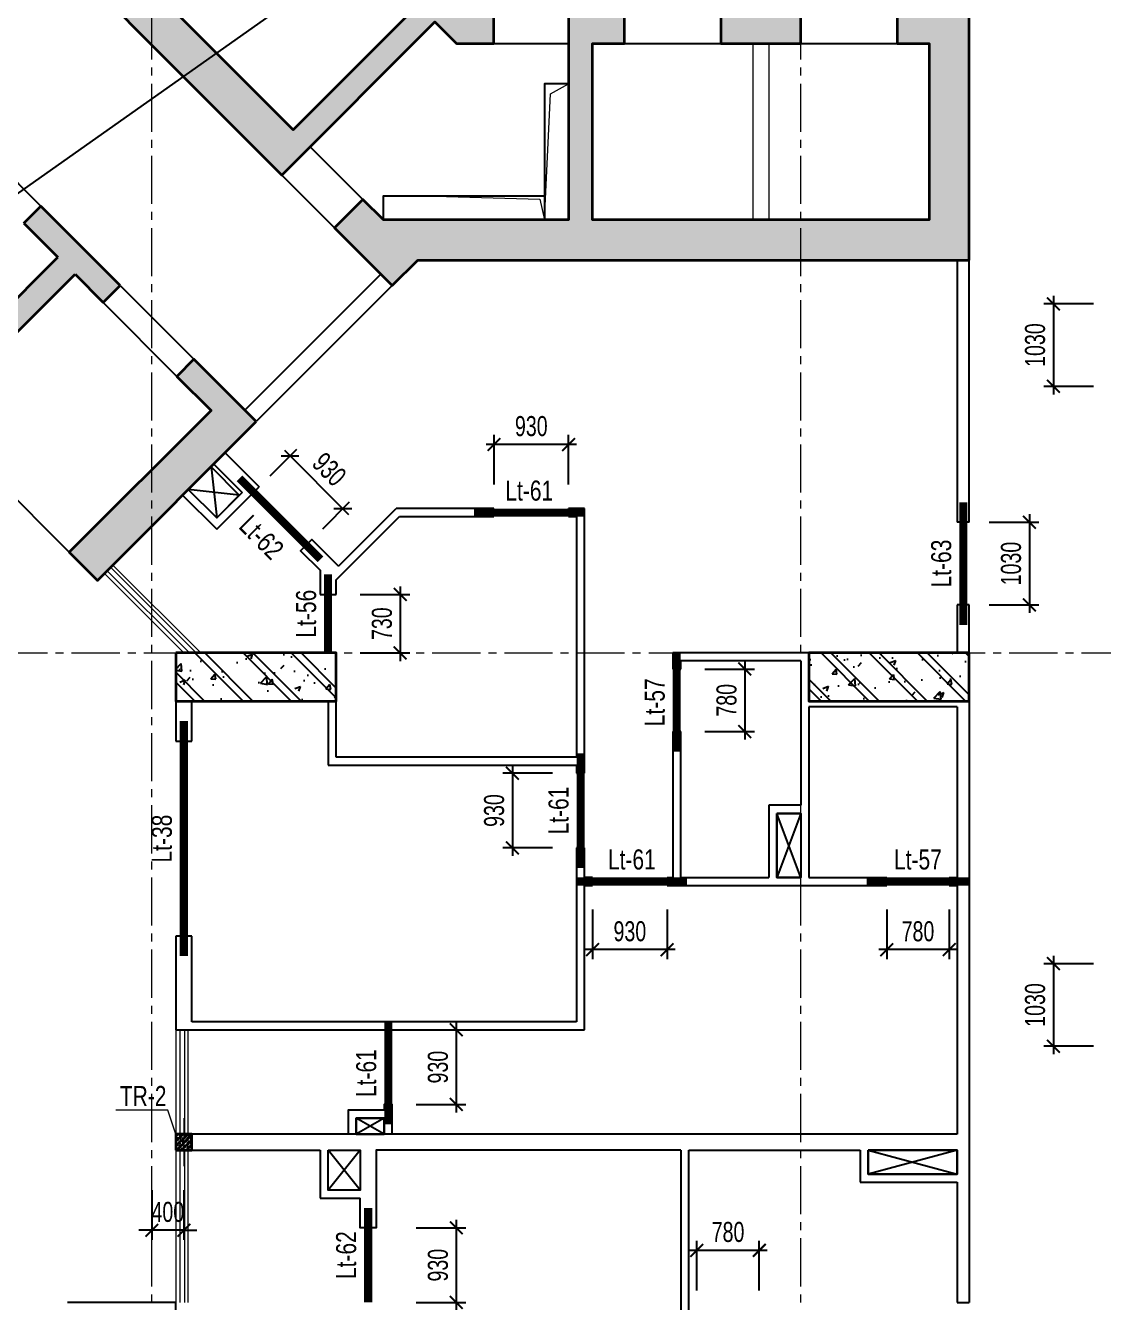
# Model space of a CAD drawing. Header units: millimetres. Extents: x 0 to 84100, y 0 to 158663.
# Drawn here: x 41145 to 54596, y 55026 to 70951 of the extents above; entities that cross this region are included whole.
import ezdxf
from ezdxf.enums import TextEntityAlignment as Align

# ---------------------------------------------------------------- set-up
doc = ezdxf.new("R2010")
doc.units = ezdxf.units.MM
doc.header["$LTSCALE"] = 800
doc.header["$MEASUREMENT"] = 0
doc.linetypes.add('CENTER2', pattern=[1.125, 0.75, -0.125, 0.125, -0.125])
doc.layers.get('DEFPOINTS').update_dxf_attribs({"color": 87})
for name, color, linetype, lineweight in [('CDC - THAY', 9, 'Continuous', 20), ('CDC.01.AXIS', 160, 'CENTER2', 13), ('CDC.07.TEXTCOL', 3, 'Continuous', 18), ('CDC.09.COLUMN', 4, 'Continuous', 35), ('CDC.11.NOTE', 8, 'Continuous', 18)]:
    doc.layers.add(name, color=color, linetype=linetype, lineweight=lineweight)
for name, color, linetype in [('CDC.02.DIM', 1, 'Continuous'), ('CDC.03.BORDER', 3, 'Continuous'), ('CDC.06.TEXT', 2, 'Continuous'), ('CDC.10.HATCH', 9, 'Continuous'), ('HATCH', 8, 'Continuous'), ('KCS_LANH_TO', 3, 'Continuous'), ('KT-CTN', 3, 'Continuous'), ('new bloc sdfasdfk$0$KT-CTN', 3, 'Continuous')]:
    doc.layers.add(name, color=color, linetype=linetype)
doc.layers.add('KCS_Plotter', color=11, linetype='Continuous', plot=False)
doc.styles.add('KCS_SMTEXT', font='arial.ttf', dxfattribs={"width": 0.7})
doc.dimstyles.new('KCS_DIM100', dxfattribs={"dimscale": 100, "dimtxt": 2.5, "dimasz": 1.6, "dimexe": 1.2, "dimexo": 0, "dimgap": 1, "dimtad": 1, "dimdec": 0, "dimzin": 0, "dimdsep": 46, "dimtxsty": 'KCS_SMTEXT', "dimblk": 'ARCHTICK', "dimcen": 0, "dimdle": 1, "dimclrd": 1, "dimclre": 1, "dimclrt": 2, "dimadec": 0, "dimazin": 0, "dimtfac": 1, "dimtdec": 0, "dimtix": 1, "dimtmove": 2, "dimatfit": 3, "dimfxl": 1, "dimtolj": 1, "dimtzin": 0, "dimarcsym": 0})
pattern_1 = [(50, (0, 0), (717.26, -62.752), [75, -825]), (355, (0, 0), (-138.751, 752.192), [60, -660]), (100.4514, (59.8, -5.2), (578.509, 689.4395), [63.74, -701.142]), (46.1842, (0, 200), (1067.241, -165.519), [112.5, -1237.5]), (96.6356, (88.9, 186.2), (934.663, 974.118), [95.61, -1051.713]), (351.1842, (0, 200), (934.662, 974.119), [90, -990]), (21, (100, 150), (596.907, -402.619), [75, -825]), (226, (100, 150), (671.882, -365.54), [60, -660]), (71.4514, (149.74, 116.45), (840.223, 322.5305), [63.74, -701.142]), (67.5, (0, 0), (-155.9162, 294.3745), [0, -652, 0, -670, 0, -662.5]), (4.5, (0, 0), (283.351, 380.1032), [0, -382, 0, -637, 0, -252.5]), (327.5, (-223, 0), (533.8224, -22.5549), [0, -250, 0, -780, 0, -1035]), (317.5, (-323, 0), (583.186, 100.105), [0, -325, 0, -518, 0, -735]), (315, (0, 0), (300.5204, 300.5204), []), (315, (0, 122.5), (300.5204, 300.5204), [])]

# ---------------------------------------------------------------- blocks, each defined once
blk = doc.blocks.new('TRUC9-31')
at = {"layer": 'CDC.10.HATCH', "ltscale": 0.5}
h = blk.add_hatch(dxfattribs=at)
h.set_pattern_fill('BETONG', color=256, scale=100, style=0, pattern_type=2)
h.set_pattern_definition(pattern_1)
h.paths.add_polyline_path([(42900, 34200), (35900, 34200), (35900, 33600), (36400, 33600), (36400, 33700), (39600, 33700), (39600, 27700), (39050, 27700), (39050, 27200), (41270, 27200), (41270, 27700), (39900, 27700), (39900, 33700), (42400, 33700), (42400, 27700), (42300, 27700), (42300, 27200), (42900, 27200)])
h.paths.add_polyline_path([(36400, 32570), (35900, 32570), (35900, 29210), (37910, 27200), (38120, 27200), (38120, 27697), (36400, 29417)], flags=17)
h.paths.add_polyline_path([(38200, 23800), (38600, 23800), (38600, 24300), (37900, 24300), (37900, 24000), (37900, 21600), (35590, 21600), (35334, 21857), (34980, 21503), (35701, 20782), (36020, 21100), (42900, 21100), (42900, 24300), (42000, 24300), (42000, 23800), (42400, 23800), (42400, 21600), (38200, 21600)])
h.paths.add_polyline_path([(40800, 24300), (39800, 24300), (39800, 23800), (40800, 23800)], flags=17)
h.paths.add_polyline_path([(36970, 24300), (36709, 24300), (36055, 24954), (35843, 24742), (36161, 24423), (34464, 22726), (31494, 25696), (33191, 27393), (33509, 27075), (33721, 27287), (33000, 28009), (33000, 28300), (32500, 28300), (32500, 27900), (30300, 27900), (30300, 29900), (32500, 29900), (32500, 29500), (33000, 29500), (33000, 34200), (31720, 34200), (31720, 33800), (32500, 33800), (32500, 30100), (30300, 30100), (30300, 33800), (30480, 33800), (30480, 34200), (29800, 34200), (29800, 31660), (29800, 27326), (29479, 27004), (29832, 26651), (30300, 27118), (30300, 27600), (32702, 27600), (32838, 27464), (31282, 25908), (30844, 26347), (30490, 25993), (34323, 22161), (36232, 24070), (36502, 23800), (36970, 23800)])
h.paths.add_polyline_path([(31317, 21772), (31105, 21560), (31529, 21135), (29762, 19368), (29974, 19155), (31742, 20923), (32095, 20570), (32307, 20782)])
h.paths.add_polyline_path([(34004, 19085), (33226, 19863), (33014, 19650), (33439, 19226), (31671, 17458), (32024, 17105)])
h.paths.add_polyline_path([(27923, 24742), (28347, 24317), (28560, 24530), (27782, 25307), (25802, 23327), (26155, 22974)])
h.paths.add_polyline_path([(29479, 23610), (29267, 23398), (29620, 23045), (27852, 21277), (28065, 21065), (29832, 22832), (30186, 22479), (30398, 22691)])
h.paths.add_polyline_path([(34994, 25590), (35206, 25802), (34570, 26439), (34358, 26227)], flags=17)
h = blk.add_hatch(dxfattribs=at)
h.set_pattern_fill('BETONG', color=256, scale=100, style=0, pattern_type=2)
h.set_pattern_definition(pattern_1)
h.paths.add_polyline_path([(33000, 15600), (35000, 15600), (35000, 16200), (33000, 16200), (33000, 16103)])
h = blk.add_hatch(dxfattribs=at)
h.set_pattern_fill('BETONG', color=256, scale=100, style=0, pattern_type=2)
h.set_pattern_definition(pattern_1)
h.paths.add_polyline_path([(41973, 15600), (42900, 15600), (42900, 16200), (40900, 16200), (40900, 15600), (41509, 15600)])
at = {"layer": 'CDC - THAY', "ltscale": 0.5}
for p, q in [((40200, 23800), (40200, 21600)), ((40400, 23800), (40400, 21600))]:
    blk.add_line(p, q, dxfattribs=at)
at = {"layer": 'CDC.01.AXIS'}
for p, q in [((32700, -1600), (32700, 50200)), ((40800, -1600), (40800, 50200)), ((-1600, 16200), (58900, 16200))]:
    blk.add_line(p, q, dxfattribs=at)
at = {"layer": 'CDC.03.BORDER'}
for p, q in [((36970, 23800), (37900, 23800)), ((38600, 23800), (39800, 23800)), ((40800, 23800), (42000, 23800)), ((26155, 22974), (31671, 17458)), ((30398, 22691), (31317, 21772)), ((35334, 21857), (34676, 22514)), ((34980, 21503), (34323, 22161)), ((32307, 20782), (33226, 19863)), ((32095, 20570), (33014, 19650))]:
    blk.add_line(p, q, dxfattribs=at)
at = {"layer": 'CDC.09.COLUMN'}
for p, q in [((36302, 24000), (36502, 23800)), ((31105, 21560), (31317, 21772)), ((32307, 20782), (31317, 21772)), ((31105, 21560), (31529, 21135)), ((29762, 19368), (31529, 21135)), ((29974, 19155), (31742, 20923)), ((31742, 20923), (32095, 20570)), ((32095, 20570), (32307, 20782))]:
    blk.add_line(p, q, dxfattribs=at)
for points in [[(30490, 25993), (34323, 22161), (36232, 24070), (36502, 23800), (36970, 23800), (36970, 24300), (36709, 24300), (36055, 24954), (35843, 24742), (36161, 24423), (34464, 22726), (31494, 25696), (33191, 27393), (33509, 27075), (33721, 27287), (33000, 28009), (33000, 28300), (32500, 28300), (32500, 27900), (30300, 27900)], [(34004, 19085), (33226, 19863), (33014, 19650), (33439, 19226), (31671, 17458), (32024, 17105), (34004, 19085)]]:
    blk.add_lwpolyline(points, dxfattribs=at)
for points in [[(42900, 21100), (42900, 24300), (42000, 24300), (42000, 23800), (42400, 23800), (42400, 21600), (38200, 21600), (38200, 23800), (38600, 23800), (38600, 24300), (37900, 24300), (37900, 24000), (37900, 21600), (35590, 21600), (35334, 21857), (34980, 21503), (35701, 20782), (36020, 21100)], [(39800, 24300), (39800, 23800), (40800, 23800), (40800, 24300)], [(33000, 16200), (33000, 15600), (35000, 15600), (35000, 16200)], [(42900, 16200), (40900, 16200), (40900, 15600), (42900, 15600)]]:
    blk.add_lwpolyline(points, close=True, dxfattribs=at)
at = {"layer": 'CDC.11.NOTE'}
for points in [[(37600, 21600), (37674, 23174), (37900, 23300)], [(36085, 21900), (37543, 21860), (37600, 21600)]]:
    blk.add_lwpolyline(points, dxfattribs=at)
at = {"layer": 'KT-CTN'}
blk.add_lwpolyline([(37900, 21600), (37900, 23300), (37600, 23300), (37600, 21600)], close=True, dxfattribs=at)
blk.add_lwpolyline([(35590, 21600), (35590, 21900), (37600, 21900)], dxfattribs=at)
blk = doc.blocks.new('new bloc sdfasdfk$0$ktn tang can ho')
at = {"layer": 'new bloc sdfasdfk$0$KT-CTN'}
for p, q in [((16939, 10422), (17010, 9786)), ((17292, 10069), (16656, 10139)), ((24300, 6100), (24000, 5300)), ((24300, 5300), (24000, 6100)), ((19100, 2100), (18750, 2300)), ((19100, 2300), (18750, 2100)), ((18800, 1900), (18400, 1400)), ((18800, 1400), (18400, 1900)), ((26250, 1900), (25140, 1600)), ((25140, 1900), (26250, 1600))]:
    blk.add_line(p, q, dxfattribs=at)
for points in [[(16656, 10139), (16939, 10422), (17292, 10069), (17010, 9786)], [(24000, 6100), (24300, 6100), (24300, 5300), (24000, 5300)], [(18750, 2300), (18750, 2100), (19100, 2100), (19100, 2300)], [(18400, 1900), (18800, 1900), (18800, 1400), (18400, 1400)], [(25140, 1900), (25140, 1600), (26250, 1600), (26250, 1900)]]:
    blk.add_lwpolyline(points, close=True, dxfattribs=at)
blk = doc.blocks.new('_ArchTick')
at = {"color": 0, "linetype": 'ByBlock', "const_width": 0.15}
blk.add_lwpolyline([(-0.5, -0.5), (0.5, 0.5)], dxfattribs=at)
blk = doc.blocks.new('*D206')
at = {"layer": 'CDC.02.DIM', "color": 1, "lineweight": -2, "transparency": 16777216}
for p, q in [((49521, 55176), (49521, 55796)), ((50301, 55176), (50301, 55796)), ((50401, 55676), (49421, 55676))]:
    blk.add_line(p, q, dxfattribs=at)
at = {"layer": 'DEFPOINTS', "color": 0, "transparency": 16777216}
for p in [(49521, 55676), (49521, 55176), (50301, 55176)]:
    blk.add_point(p, dxfattribs=at)
at = {"layer": 'CDC.02.DIM', "color": 1, "lineweight": -2, "transparency": 16777216, "xscale": 160, "yscale": 160, "zscale": 160, "rotation": 180}
blk.add_blockref('_ArchTick', (49521, 55676), dxfattribs=at)
at = {"layer": 'CDC.02.DIM', "color": 1, "lineweight": -2, "transparency": 16777216, "xscale": 160, "yscale": 160, "zscale": 160}
blk.add_blockref('_ArchTick', (50301, 55676), dxfattribs=at)
at = {"layer": 'CDC.02.DIM', "color": 2, "transparency": 16777216, "insert": (49911, 55904), "char_height": 250, "attachment_point": 5, "style": 'KCS_SMTEXT'}
blk.add_mtext('\\A1;780', dxfattribs=at)
blk = doc.blocks.new('*D207')
at = {"layer": 'CDC.02.DIM', "color": 1, "lineweight": -2, "transparency": 16777216}
for p, q in [((46520, 56056), (46520, 54926)), ((46020, 55956), (46640, 55956)), ((46020, 55026), (46640, 55026))]:
    blk.add_line(p, q, dxfattribs=at)
at = {"layer": 'DEFPOINTS', "color": 0, "transparency": 16777216}
for p in [(46020, 55956), (46020, 55026), (46520, 55026)]:
    blk.add_point(p, dxfattribs=at)
at = {"layer": 'CDC.02.DIM', "color": 1, "lineweight": -2, "transparency": 16777216, "xscale": 160, "yscale": 160, "zscale": 160}
for p, rotation in [((46520, 55956), 90), ((46520, 55026), 270)]:
    blk.add_blockref('_ArchTick', p, dxfattribs=dict(at, rotation=rotation))
at = {"layer": 'CDC.02.DIM', "color": 2, "transparency": 16777216, "insert": (46292, 55491), "char_height": 250, "attachment_point": 5, "rotation": 90, "style": 'KCS_SMTEXT'}
blk.add_mtext('\\A1;930', dxfattribs=at)
blk = doc.blocks.new('*D208')
at = {"layer": 'CDC.02.DIM', "color": 1, "lineweight": -2, "transparency": 16777216}
for p, q in [((46520, 58526), (46520, 57396)), ((46020, 58426), (46640, 58426)), ((46020, 57496), (46640, 57496))]:
    blk.add_line(p, q, dxfattribs=at)
at = {"layer": 'DEFPOINTS', "color": 0, "transparency": 16777216}
for p in [(46020, 58426), (46020, 57496), (46520, 57496)]:
    blk.add_point(p, dxfattribs=at)
at = {"layer": 'CDC.02.DIM', "color": 1, "lineweight": -2, "transparency": 16777216, "xscale": 160, "yscale": 160, "zscale": 160}
for p, rotation in [((46520, 58426), 90), ((46520, 57496), 270)]:
    blk.add_blockref('_ArchTick', p, dxfattribs=dict(at, rotation=rotation))
at = {"layer": 'CDC.02.DIM', "color": 2, "transparency": 16777216, "insert": (46292, 57961), "char_height": 250, "attachment_point": 5, "rotation": 90, "style": 'KCS_SMTEXT'}
blk.add_mtext('\\A1;930', dxfattribs=at)
blk = doc.blocks.new('*D211')
at = {"layer": 'CDC.02.DIM', "color": 1, "lineweight": -2, "transparency": 16777216}
for p, q in [((48221, 59926), (48221, 59306)), ((49151, 59926), (49151, 59306)), ((49251, 59426), (48121, 59426))]:
    blk.add_line(p, q, dxfattribs=at)
at = {"layer": 'DEFPOINTS', "color": 0, "transparency": 16777216}
for p in [(48221, 59926), (49151, 59926), (48221, 59426)]:
    blk.add_point(p, dxfattribs=at)
at = {"layer": 'CDC.02.DIM', "color": 1, "lineweight": -2, "transparency": 16777216, "xscale": 160, "yscale": 160, "zscale": 160, "rotation": 180}
blk.add_blockref('_ArchTick', (48221, 59426), dxfattribs=at)
at = {"layer": 'CDC.02.DIM', "color": 1, "lineweight": -2, "transparency": 16777216, "xscale": 160, "yscale": 160, "zscale": 160}
blk.add_blockref('_ArchTick', (49151, 59426), dxfattribs=at)
at = {"layer": 'CDC.02.DIM', "color": 2, "transparency": 16777216, "insert": (48686, 59654), "char_height": 250, "attachment_point": 5, "style": 'KCS_SMTEXT'}
blk.add_mtext('\\A1;930', dxfattribs=at)
blk = doc.blocks.new('*D212')
at = {"layer": 'CDC.02.DIM', "color": 1, "lineweight": -2, "transparency": 16777216}
for p, q in [((51891, 59926), (51891, 59306)), ((52671, 59926), (52671, 59306)), ((52771, 59426), (51791, 59426))]:
    blk.add_line(p, q, dxfattribs=at)
at = {"layer": 'DEFPOINTS', "color": 0, "transparency": 16777216}
for p in [(51891, 59926), (52671, 59926), (51891, 59426)]:
    blk.add_point(p, dxfattribs=at)
at = {"layer": 'CDC.02.DIM', "color": 1, "lineweight": -2, "transparency": 16777216, "xscale": 160, "yscale": 160, "zscale": 160, "rotation": 180}
blk.add_blockref('_ArchTick', (51891, 59426), dxfattribs=at)
at = {"layer": 'CDC.02.DIM', "color": 1, "lineweight": -2, "transparency": 16777216, "xscale": 160, "yscale": 160, "zscale": 160}
blk.add_blockref('_ArchTick', (52671, 59426), dxfattribs=at)
at = {"layer": 'CDC.02.DIM', "color": 2, "transparency": 16777216, "insert": (52281, 59654), "char_height": 250, "attachment_point": 5, "style": 'KCS_SMTEXT'}
blk.add_mtext('\\A1;780', dxfattribs=at)
blk = doc.blocks.new('*D213')
at = {"layer": 'CDC.02.DIM', "color": 1, "lineweight": -2, "transparency": 16777216}
for p, q in [((47221, 61726), (47221, 60596)), ((47721, 61626), (47101, 61626)), ((47721, 60696), (47101, 60696))]:
    blk.add_line(p, q, dxfattribs=at)
at = {"layer": 'DEFPOINTS', "color": 0, "transparency": 16777216}
for p in [(47721, 61626), (47221, 60696), (47721, 60696)]:
    blk.add_point(p, dxfattribs=at)
at = {"layer": 'CDC.02.DIM', "color": 1, "lineweight": -2, "transparency": 16777216, "xscale": 160, "yscale": 160, "zscale": 160}
for p, rotation in [((47221, 61626), 90), ((47221, 60696), 270)]:
    blk.add_blockref('_ArchTick', p, dxfattribs=dict(at, rotation=rotation))
at = {"layer": 'CDC.02.DIM', "color": 2, "transparency": 16777216, "insert": (46993, 61161), "char_height": 250, "attachment_point": 5, "rotation": 90, "style": 'KCS_SMTEXT'}
blk.add_mtext('\\A1;930', dxfattribs=at)
blk = doc.blocks.new('*D214')
at = {"layer": 'CDC.02.DIM', "color": 1, "lineweight": -2, "transparency": 16777216}
for p, q in [((49620, 62926), (50240, 62926)), ((50120, 63026), (50120, 62046)), ((49620, 62146), (50240, 62146))]:
    blk.add_line(p, q, dxfattribs=at)
at = {"layer": 'DEFPOINTS', "color": 0, "transparency": 16777216}
for p in [(49620, 62926), (49620, 62146), (50120, 62146)]:
    blk.add_point(p, dxfattribs=at)
at = {"layer": 'CDC.02.DIM', "color": 1, "lineweight": -2, "transparency": 16777216, "xscale": 160, "yscale": 160, "zscale": 160}
for p, rotation in [((50120, 62926), 90), ((50120, 62146), 270)]:
    blk.add_blockref('_ArchTick', p, dxfattribs=dict(at, rotation=rotation))
at = {"layer": 'CDC.02.DIM', "color": 2, "transparency": 16777216, "insert": (49893, 62536), "char_height": 250, "attachment_point": 5, "rotation": 90, "style": 'KCS_SMTEXT'}
blk.add_mtext('\\A1;780', dxfattribs=at)
blk = doc.blocks.new('*D215')
at = {"layer": 'CDC.02.DIM', "color": 1, "lineweight": -2, "transparency": 16777216}
for p, q in [((46991, 65226), (46991, 65846)), ((47921, 65226), (47921, 65846)), ((48021, 65726), (46891, 65726))]:
    blk.add_line(p, q, dxfattribs=at)
at = {"layer": 'DEFPOINTS', "color": 0, "transparency": 16777216}
for p in [(46991, 65726), (46991, 65226), (47921, 65226)]:
    blk.add_point(p, dxfattribs=at)
at = {"layer": 'CDC.02.DIM', "color": 1, "lineweight": -2, "transparency": 16777216, "xscale": 160, "yscale": 160, "zscale": 160, "rotation": 180}
blk.add_blockref('_ArchTick', (46991, 65726), dxfattribs=at)
at = {"layer": 'CDC.02.DIM', "color": 1, "lineweight": -2, "transparency": 16777216, "xscale": 160, "yscale": 160, "zscale": 160}
blk.add_blockref('_ArchTick', (47921, 65726), dxfattribs=at)
at = {"layer": 'CDC.02.DIM', "color": 2, "transparency": 16777216, "insert": (47456, 65954), "char_height": 250, "attachment_point": 5, "style": 'KCS_SMTEXT'}
blk.add_mtext('\\A1;930', dxfattribs=at)
blk = doc.blocks.new('*D216')
at = {"layer": 'CDC.02.DIM', "color": 1, "lineweight": -2, "transparency": 16777216}
for p, q in [((45820, 63956), (45820, 63026)), ((45320, 63856), (45940, 63856)), ((45320, 63126), (45940, 63126))]:
    blk.add_line(p, q, dxfattribs=at)
at = {"layer": 'DEFPOINTS', "color": 0, "transparency": 16777216}
for p in [(45320, 63856), (45320, 63126), (45820, 63126)]:
    blk.add_point(p, dxfattribs=at)
at = {"layer": 'CDC.02.DIM', "color": 1, "lineweight": -2, "transparency": 16777216, "xscale": 160, "yscale": 160, "zscale": 160}
for p, rotation in [((45820, 63856), 90), ((45820, 63126), 270)]:
    blk.add_blockref('_ArchTick', p, dxfattribs=dict(at, rotation=rotation))
at = {"layer": 'CDC.02.DIM', "color": 2, "transparency": 16777216, "insert": (45593, 63491), "char_height": 250, "attachment_point": 5, "rotation": 90, "style": 'KCS_SMTEXT'}
blk.add_mtext('\\A1;730', dxfattribs=at)
blk = doc.blocks.new('*D217')
at = {"layer": 'CDC.02.DIM', "color": 1, "lineweight": -2, "transparency": 16777216}
for p, q in [((44197, 65334), (44531, 65668)), ((44375, 65654), (45174, 64855)), ((44854, 64676), (45189, 65011))]:
    blk.add_line(p, q, dxfattribs=at)
at = {"layer": 'DEFPOINTS', "color": 0, "transparency": 16777216}
for p in [(44197, 65334), (45104, 64926), (44854, 64676)]:
    blk.add_point(p, dxfattribs=at)
at = {"layer": 'CDC.02.DIM', "color": 1, "lineweight": -2, "transparency": 16777216, "xscale": 160, "yscale": 160, "zscale": 160}
for p, rotation in [((44446, 65584), 135.0005235303397), ((45104, 64926), 315.0005235303398)]:
    blk.add_blockref('_ArchTick', p, dxfattribs=dict(at, rotation=rotation))
at = {"layer": 'CDC.02.DIM', "color": 2, "transparency": 16777216, "insert": (44936, 65416), "char_height": 250, "attachment_point": 5, "rotation": 315.0005, "style": 'KCS_SMTEXT'}
blk.add_mtext('\\A1;930', dxfattribs=at)
blk = doc.blocks.new('*D252')
at = {"layer": 'CDC.02.DIM', "color": 1, "lineweight": -2, "transparency": 16777216}
for p, q in [((54471, 59251), (53851, 59251)), ((53971, 59351), (53971, 58121)), ((54471, 58221), (53851, 58221))]:
    blk.add_line(p, q, dxfattribs=at)
at = {"layer": 'DEFPOINTS', "color": 0, "transparency": 16777216}
for p in [(54471, 59251), (53971, 58221), (54471, 58221)]:
    blk.add_point(p, dxfattribs=at)
at = {"layer": 'CDC.02.DIM', "color": 1, "lineweight": -2, "transparency": 16777216, "xscale": 160, "yscale": 160, "zscale": 160}
for p, rotation in [((53971, 59251), 90), ((53971, 58221), 270)]:
    blk.add_blockref('_ArchTick', p, dxfattribs=dict(at, rotation=rotation))
at = {"layer": 'CDC.02.DIM', "color": 2, "transparency": 16777216, "insert": (53743, 58736), "char_height": 250, "attachment_point": 5, "rotation": 90, "style": 'KCS_SMTEXT'}
blk.add_mtext('\\A1;1030', dxfattribs=at)
blk = doc.blocks.new('*D253')
at = {"layer": 'CDC.02.DIM', "color": 1, "lineweight": -2, "transparency": 16777216}
for p, q in [((53971, 67581), (53971, 66351)), ((54471, 67481), (53851, 67481)), ((54471, 66451), (53851, 66451))]:
    blk.add_line(p, q, dxfattribs=at)
at = {"layer": 'DEFPOINTS', "color": 0, "transparency": 16777216}
for p in [(54471, 67481), (53971, 66451), (54471, 66451)]:
    blk.add_point(p, dxfattribs=at)
at = {"layer": 'CDC.02.DIM', "color": 1, "lineweight": -2, "transparency": 16777216, "xscale": 160, "yscale": 160, "zscale": 160}
for p, rotation in [((53971, 67481), 90), ((53971, 66451), 270)]:
    blk.add_blockref('_ArchTick', p, dxfattribs=dict(at, rotation=rotation))
at = {"layer": 'CDC.02.DIM', "color": 2, "transparency": 16777216, "insert": (53743, 66966), "char_height": 250, "attachment_point": 5, "rotation": 90, "style": 'KCS_SMTEXT'}
blk.add_mtext('\\A1;1030', dxfattribs=at)
blk = doc.blocks.new('*D254')
at = {"layer": 'CDC.02.DIM', "color": 1, "lineweight": -2, "transparency": 16777216}
for p, q in [((53671, 64856), (53671, 63626)), ((53171, 64756), (53791, 64756)), ((53171, 63726), (53791, 63726))]:
    blk.add_line(p, q, dxfattribs=at)
at = {"layer": 'DEFPOINTS', "color": 0, "transparency": 16777216}
for p in [(53171, 64756), (53171, 63726), (53671, 63726)]:
    blk.add_point(p, dxfattribs=at)
at = {"layer": 'CDC.02.DIM', "color": 1, "lineweight": -2, "transparency": 16777216, "xscale": 160, "yscale": 160, "zscale": 160}
for p, rotation in [((53671, 64756), 90), ((53671, 63726), 270)]:
    blk.add_blockref('_ArchTick', p, dxfattribs=dict(at, rotation=rotation))
at = {"layer": 'CDC.02.DIM', "color": 2, "transparency": 16777216, "insert": (53443, 64241), "char_height": 250, "attachment_point": 5, "rotation": 90, "style": 'KCS_SMTEXT'}
blk.add_mtext('\\A1;1030', dxfattribs=at)
blk = doc.blocks.new('TR2')
at = {"layer": 'HATCH'}
h = blk.add_hatch(dxfattribs=at)
h.set_pattern_fill('BETONG', color=256, scale=10, angle=90, style=0, pattern_type=2)
h.set_pattern_definition([(140, (579241.57, 154804.38), (6.2752135, 71.726018), [7.5, -82.5]), (85, (579241.57, 154804.38), (-75.219213, -13.875133), [6, -66]), (190.4514, (579242.094, 154810.355), (-68.943954, 57.850938), [6.374019, -70.114211]), (136.1842, (579221.57, 154804.38), (16.551901, 106.724105), [11.25, -123.75]), (186.6356, (579222.95, 154813.27), (-97.411787, 93.46627), [9.561029, -105.1713]), (81.1842, (579221.57, 154804.38), (-97.41186, 93.466195), [9, -99]), (111, (579226.57, 154814.38), (40.261889, 59.690705), [7.5, -82.5]), (56, (579226.57, 154814.38), (-72.5150045, 24.331533), [6, -66]), (161.4514, (579229.93, 154819.35), (-32.25305, 84.022263), [6.374019, -70.114211]), (127.5, (579241.572, 154804.378), (-33.2893854, 1.2159855), [0, -65.2, 0, -67, 0, -66.25]), (97.5, (579241.57, 154804.378), (-39.4411712, 26.3069537), [0, -38.2, 0, -63.7, 0, -25.25]), (57.5, (579241.572, 154782.078), (2.2554872, 53.3822436), [0, -25, 0, -78, 0, -103.5]), (47.5, (579241.57, 154772.08), (-10.0104982, 58.318617), [0, -32.5, 0, -51.8, 0, -73.5]), (135, (579241.57, 154804.378), (-30.0520382, -30.0520382), []), (135, (579229.32, 154804.378), (-30.0520382, -30.0520382), [])])
h.paths.add_polyline_path([(-100, -100), (100, -100), (100, 100), (-100, 100)])
at = {"layer": 'CDC.01.AXIS'}
blk.add_line((-300, 0), (300, 0), dxfattribs=at)
at = {"layer": 'CDC.09.COLUMN'}
blk.add_lwpolyline([(100, -100), (100, 100), (-100, 100), (-100, -100)], close=True, dxfattribs=at)
blk = doc.blocks.new('*D401')
at = {"layer": 'CDC.02.DIM', "color": 1, "lineweight": -2, "transparency": 16777216}
for p, q in [((42721, 56426), (42721, 55806)), ((43121, 56426), (43121, 55806)), ((42721, 55926), (42561, 55926)), ((43121, 55926), (42721, 55926)), ((43121, 55926), (43281, 55926))]:
    blk.add_line(p, q, dxfattribs=at)
at = {"layer": 'DEFPOINTS', "color": 0, "transparency": 16777216}
for p in [(42721, 56426), (43121, 56426), (42721, 55926)]:
    blk.add_point(p, dxfattribs=at)
at = {"layer": 'CDC.02.DIM', "color": 1, "lineweight": -2, "transparency": 16777216, "xscale": 160, "yscale": 160, "zscale": 160}
blk.add_blockref('_ArchTick', (42721, 55926), dxfattribs=at)
at = {"layer": 'CDC.02.DIM', "color": 1, "lineweight": -2, "transparency": 16777216, "xscale": 160, "yscale": 160, "zscale": 160, "rotation": 180}
blk.add_blockref('_ArchTick', (43121, 55926), dxfattribs=at)
at = {"layer": 'CDC.02.DIM', "color": 2, "transparency": 16777216, "insert": (42921, 56154), "char_height": 250, "attachment_point": 5, "style": 'KCS_SMTEXT'}
blk.add_mtext('\\A1;400', dxfattribs=at)

msp = doc.modelspace()

# ---------------------------------------------------------------- linework, layer by layer
at = {"layer": 'CDC.03.BORDER', "lineweight": 25}
for p, q in [((52920.7, 68026.1), (52770.7, 68026.1)), ((52770.7, 68026.1), (52770.7, 64756.1)), ((52920.7, 64756.1), (52920.7, 68026.1)), ((45580.6, 67849.4), (43883.6, 66152.4)), ((45722, 67708), (44025, 66010.9)), ((43637.8, 65623.7), (44062.1, 65199.5)), ((43496.4, 65482.3), (43849.9, 65128.8)), ((43176.7, 65165.6), (43106, 65094.9)), ((43531.7, 64810.6), (43176.7, 65165.6)), ((43531.7, 64669.2), (44062.1, 65199.5)), ((43106, 65094.9), (43531.7, 64669.2)), ((43849.9, 65128.8), (43531.7, 64810.6)), ((45020.7, 64036.8), (45810, 64826.1)), ((45052, 64209.5), (45768.6, 64926.1)), ((46990.7, 64926.1), (45768.6, 64926.1)), ((45810, 64826.1), (46990.7, 64826.1)), ((46990.7, 64826.1), (46990.7, 64926.1)), ((48120.7, 64926.1), (47920.7, 64926.1)), ((47920.7, 64826.1), (47920.7, 64926.1)), ((47920.7, 64826.1), (48020.7, 64826.1)), ((48020.7, 64826.1), (48020.7, 61826.1)), ((48120.7, 61626.1), (48120.7, 64926.1)), ((52920.7, 64756.1), (52770.7, 64756.1)), ((45020.7, 63856.1), (45020.7, 64036.8)), ((44820.7, 63856.1), (45020.7, 63856.1)), ((52770.7, 63726.1), (52770.7, 63126.1)), ((52920.7, 63726.1), (52770.7, 63726.1)), ((52920.7, 63126.1), (52920.7, 63726.1)), ((52770.7, 63126.1), (49220.7, 63126.1)), ((49220.7, 63126.1), (49220.7, 62926.1)), ((52770.7, 63126.1), (52920.7, 63126.1)), ((49220.7, 62926.1), (49320.7, 62926.1)), ((49320.7, 62926.1), (49320.7, 63026.1)), ((50820.7, 63026.1), (49320.7, 63026.1)), ((50820.7, 63026.1), (50820.7, 61226.1)), ((43220.7, 62526.1), (43020.7, 62526.1)), ((43020.7, 62526.1), (43020.7, 62026.1)), ((43220.7, 62026.1), (43220.7, 62526.1)), ((44920.7, 62526.1), (44920.7, 61726.1)), ((45020.7, 62526.1), (44920.7, 62526.1)), ((45020.7, 61826.1), (45020.7, 62526.1)), ((50920.7, 62456.1), (50920.7, 60326.1)), ((52770.7, 62456.1), (50920.7, 62456.1)), ((52770.7, 62456.1), (52770.7, 60326.1)), ((52920.7, 62526.1), (52920.7, 55026.1)), ((49220.7, 62146.1), (49220.7, 60326.1)), ((49320.7, 62146.1), (49220.7, 62146.1)), ((49320.7, 60326.1), (49320.7, 62146.1)), ((43020.7, 62026.1), (43220.7, 62026.1)), ((48020.7, 61826.1), (45020.7, 61826.1)), ((44920.7, 61726.1), (48020.7, 61726.1)), ((48020.7, 61726.1), (48020.7, 61626.1)), ((48020.7, 61626.1), (48120.7, 61626.1)), ((50820.7, 61226.1), (50420.7, 61226.1)), ((50420.7, 61226.1), (50420.7, 60326.1)), ((50520.7, 61126.1), (50520.7, 60326.1)), ((50820.7, 61126.1), (50520.7, 61126.1)), ((50820.7, 61126.1), (50820.7, 60326.1)), ((48120.7, 60696.1), (48020.7, 60696.1)), ((48020.7, 60696.1), (48020.7, 58526.1)), ((48120.7, 60326.1), (48120.7, 60696.1)), ((48220.7, 60326.1), (48120.7, 60326.1)), ((48120.7, 60226.1), (48220.7, 60226.1)), ((48120.7, 58426.1), (48120.7, 60226.1)), ((48220.7, 60226.1), (48220.7, 60326.1)), ((49150.7, 60326.1), (49220.7, 60326.1)), ((49150.7, 60326.1), (49150.7, 60226.1)), ((49150.7, 60226.1), (51890.7, 60226.1)), ((49320.7, 60326.1), (50420.7, 60326.1)), ((50520.7, 60326.1), (50820.7, 60326.1)), ((50920.7, 60326.1), (51890.7, 60326.1)), ((51890.7, 60326.1), (51890.7, 60226.1)), ((52670.7, 60226.1), (52670.7, 60326.1)), ((52670.7, 60326.1), (52770.7, 60326.1)), ((43220.7, 59596.1), (43020.7, 59596.1)), ((43020.7, 59596.1), (43020.7, 58426.1)), ((43220.7, 58526.1), (43220.7, 59596.1)), ((48020.7, 58526.1), (43220.7, 58526.1)), ((43020.7, 58426.1), (43170.7, 58426.1)), ((43170.7, 58426.1), (48120.7, 58426.1)), ((52770.7, 57126.1), (43020.7, 57126.1))]:
    msp.add_line(p, q, dxfattribs=at)
at = {"layer": 'CDC.03.BORDER'}
for p, q in [((52670.7, 60226.1), (52770.7, 60226.1)), ((52770.7, 60226.1), (52770.7, 57126.1)), ((43020.7, 57126.1), (43020.7, 56926.1)), ((43020.7, 56926.1), (44820.7, 56926.1)), ((44820.7, 56926.1), (44820.7, 56326.1)), ((44920.7, 56426.1), (44920.7, 56926.1)), ((44920.7, 56926.1), (45320.7, 56926.1)), ((45320.7, 56926.1), (45320.7, 56426.1)), ((49320.7, 56926.1), (49320.7, 54576.1)), ((49420.7, 54576.1), (49420.7, 56926.1)), ((49420.7, 56926.1), (51560.7, 56926.1)), ((51560.7, 56926.1), (51560.7, 56526.1)), ((51660.7, 56626.1), (51660.7, 56926.1)), ((51660.7, 56926.1), (52770.7, 56926.1)), ((52770.7, 56926.1), (52770.7, 56626.1)), ((52770.7, 56626.1), (51660.7, 56626.1)), ((45320.7, 56426.1), (44920.7, 56426.1)), ((51560.7, 56526.1), (52770.7, 56526.1)), ((52770.7, 56526.1), (52770.7, 55026.1)), ((44820.7, 56326.1), (45320.7, 56326.1)), ((43020.7, 55026.1), (41670.7, 55026.1)), ((43020.7, 54826.1), (43020.7, 55026.1)), ((52770.7, 55026.1), (52920.7, 55026.1))]:
    msp.add_line(p, q, dxfattribs=at)
at = {"layer": 'CDC.03.BORDER', "lineweight": 13}
for p, q in [((43100.7, 58426.1), (43090.7, 58426.1)), ((43090.7, 57126.1), (43100.7, 57126.1))]:
    msp.add_line(p, q, dxfattribs=at)
at = {"layer": 'CDC.03.BORDER', "lineweight": 25}
for points in [[(45052, 64209.5), (44719.7, 64541.9), (44578.3, 64400.5), (44820.7, 64158), (44820.7, 63856.1)], [(45720.6, 57126.1), (45720.7, 57496.1), (45620.7, 57496.1), (45620.7, 57426.1), (45170.7, 57426.1), (45170.7, 57126.1)], [(45270.7, 57126.1), (45270.7, 57326.1), (45620.7, 57326.1), (45620.7, 57126.1)]]:
    msp.add_lwpolyline(points, dxfattribs=at)
at = {"layer": 'CDC.03.BORDER'}
msp.add_lwpolyline([(49320.7, 56926.1), (45520.7, 56926.1), (45520.7, 55956.1), (45320.7, 55956.1), (45320.7, 56326.1)], dxfattribs=at)
at = {"layer": 'CDC.11.NOTE'}
for p, q in [((42208.2, 64194.2), (43276.2, 63126.1)), ((42236.5, 64222.5), (43332.8, 63126.1)), ((42130.4, 64116.4), (43120.7, 63126.1)), ((42165.8, 64151.7), (43191.4, 63126.1)), ((43020.7, 58426.1), (43020.7, 57126.1)), ((43070.7, 58426.1), (43070.7, 57126.1)), ((43130.7, 58426.1), (43130.7, 57126.1)), ((43170.7, 58426.1), (43170.7, 57126.1)), ((43020.7, 56926.1), (43020.7, 55026.1)), ((43070.7, 56926.1), (43070.7, 55026.1)), ((43130.7, 56926.1), (43130.7, 55026.1)), ((43170.7, 56926.1), (43170.7, 55026.1))]:
    msp.add_line(p, q, dxfattribs=at)
msp.add_lwpolyline([(43020.7, 57126.1), (42920.7, 57426.1), (42270.7, 57426.1)], dxfattribs=at)
at = {"layer": 'KCS_LANH_TO', "color": 7, "const_width": 100}
for points in [[(44825.7, 64294.4), (43814.6, 65305.5)], [(44920.7, 64106.1), (44920.7, 63126.1)], [(43120.7, 62276.1), (43120.7, 59346.1)], [(45420.7, 56206.1), (45420.7, 55026.1)]]:
    msp.add_lwpolyline(points, dxfattribs=at)
at = {"layer": 'KCS_LANH_TO', "color": 5, "const_width": 100}
msp.add_lwpolyline([(52845.7, 63476.1), (52845.7, 65006.1)], dxfattribs=at)
at = {"layer": 'KCS_LANH_TO', "color": 9, "const_width": 100}
for points in [[(46740.7, 64876.1), (48120.7, 64876.1)], [(49270.7, 63126.1), (49270.7, 61896.1)], [(48070.7, 61876.1), (48070.7, 60446.1)], [(48020.7, 60276.1), (49400.7, 60276.1)], [(51640.7, 60276.1), (52920.7, 60276.1)], [(45670.7, 57246.1), (45670.7, 58526.1)]]:
    msp.add_lwpolyline(points, dxfattribs=at)
at = {"layer": 'KCS_Plotter'}
msp.add_line((0, 39862.9), (84100, 99262.9), dxfattribs=at)

# ---------------------------------------------------------------- block references
at = {"layer": 'CDC.09.COLUMN', "rotation": 270}
msp.add_blockref('TR2', (43120.7, 57026.1), dxfattribs=at)
at = {"layer": 'CDC.11.NOTE'}
msp.add_blockref('TRUC9-31', (10020.7, 46926.1), dxfattribs=at)
at = {"layer": 'new bloc sdfasdfk$0$KT-CTN'}
msp.add_blockref('new bloc sdfasdfk$0$ktn tang can ho', (26520.7, 55026.1), dxfattribs=at)

# ---------------------------------------------------------------- texts
at = {"layer": 'CDC.06.TEXT', "style": 'KCS_SMTEXT', "width": 0.75}
for s, p in [('Lt-61', (47430.7, 65026.1)), ('Lt-61', (48710.7, 60426.1)), ('Lt-57', (52280.7, 60426.1))]:
    msp.add_text(s, height=250, dxfattribs=at).set_placement(p, align=Align.CENTER)
for s, rotation, p in [('Lt-62', 315.00026, (44002, 64481.8)), ('Lt-63', 90, (52695.7, 64241.1)), ('Lt-56', 90, (44770.7, 63616.1)), ('Lt-57', 90, (49120.7, 62511.1)), ('Lt-61', 90, (47920.7, 61161.1)), ('Lt-38', 90, (42970.7, 60811.1)), ('Lt-61', 90, (45520.7, 57886.1)), ('Lt-62', 90, (45270.7, 55616.1))]:
    msp.add_text(s, height=250, rotation=rotation, dxfattribs=at).set_placement(p, align=Align.CENTER)
at = {"layer": 'CDC.07.TEXTCOL', "style": 'KCS_SMTEXT', "width": 0.75}
msp.add_text('TR-2', height=250, rotation=0, dxfattribs=at).set_placement((42612.8, 57476.1), align=Align.CENTER)

# ---------------------------------------------------------------- dimensions: what is measured, and where the dimension line sits
at = {"layer": 'CDC.02.DIM'}
for base, p1, p2, angle, picture, middle in [((53970.7, 66451.1), (54470.7, 67481.1), (54470.7, 66451.1), 90, '*D253', (53742.9, 66966.1)), ((46990.7, 65726.1), (47920.7, 65226.1), (46990.7, 65226.1), 180, '*D215', (47455.7, 65953.9)), ((53670.7, 63726.1), (53170.7, 64756.1), (53170.7, 63726.1), 90, '*D254', (53442.9, 64241.1)), ((45820.2, 63126.1), (45320.2, 63856.1), (45320.2, 63126.1), 90, '*D216', (45592.5, 63491.1)), ((50120.2, 62146.1), (49620.2, 62926.1), (49620.2, 62146.1), 90, '*D214', (49892.6, 62536.1)), ((47221.1, 60696.2), (47721.1, 61626.1), (47721.1, 60696.2), 90, '*D213', (46993.4, 61161.2)), ((48221, 59426.1), (49150.7, 59926.2), (48221, 59926.2), 180, '*D211', (48685.8, 59653.9)), ((51890.7, 59426.1), (52670.7, 59926.2), (51890.7, 59926.2), 180, '*D212', (52280.7, 59653.8)), ((53970.7, 58221.1), (54470.7, 59251.1), (54470.7, 58221.1), 90, '*D252', (53742.9, 58736.1)), ((46519.8, 57496.1), (46019.8, 58426.1), (46019.8, 57496.1), 90, '*D208', (46292.1, 57961.1)), ((42720.7, 55926.1), (43120.7, 56426.2), (42720.7, 56426.2), 180, '*D401', (42920.7, 56153.8)), ((46519.8, 55026.1), (46019.8, 55956.1), (46019.8, 55026.1), 90, '*D207', (46292.1, 55491.1)), ((49520.7, 55676.1), (50300.7, 55176.1), (49520.7, 55176.1), 180, '*D206', (49910.7, 55903.8))]:
    dim = msp.add_linear_dim(base=base, p1=p1, p2=p2, angle=angle, dimstyle='KCS_DIM100', dxfattribs=at)
    dim.commit()
    dim.dimension.update_dxf_attribs({"geometry": picture, "text_midpoint": middle})
dim = msp.add_aligned_dim(p1=(44196.5, 65334), p2=(44854.2, 64676.4), distance=352.9, dimstyle='KCS_DIM100', dxfattribs=at)
dim.commit()
dim.dimension.update_dxf_attribs({"geometry": '*D217', "text_midpoint": (44935.9, 65415.7)})

doc.saveas('drawing.dxf')
